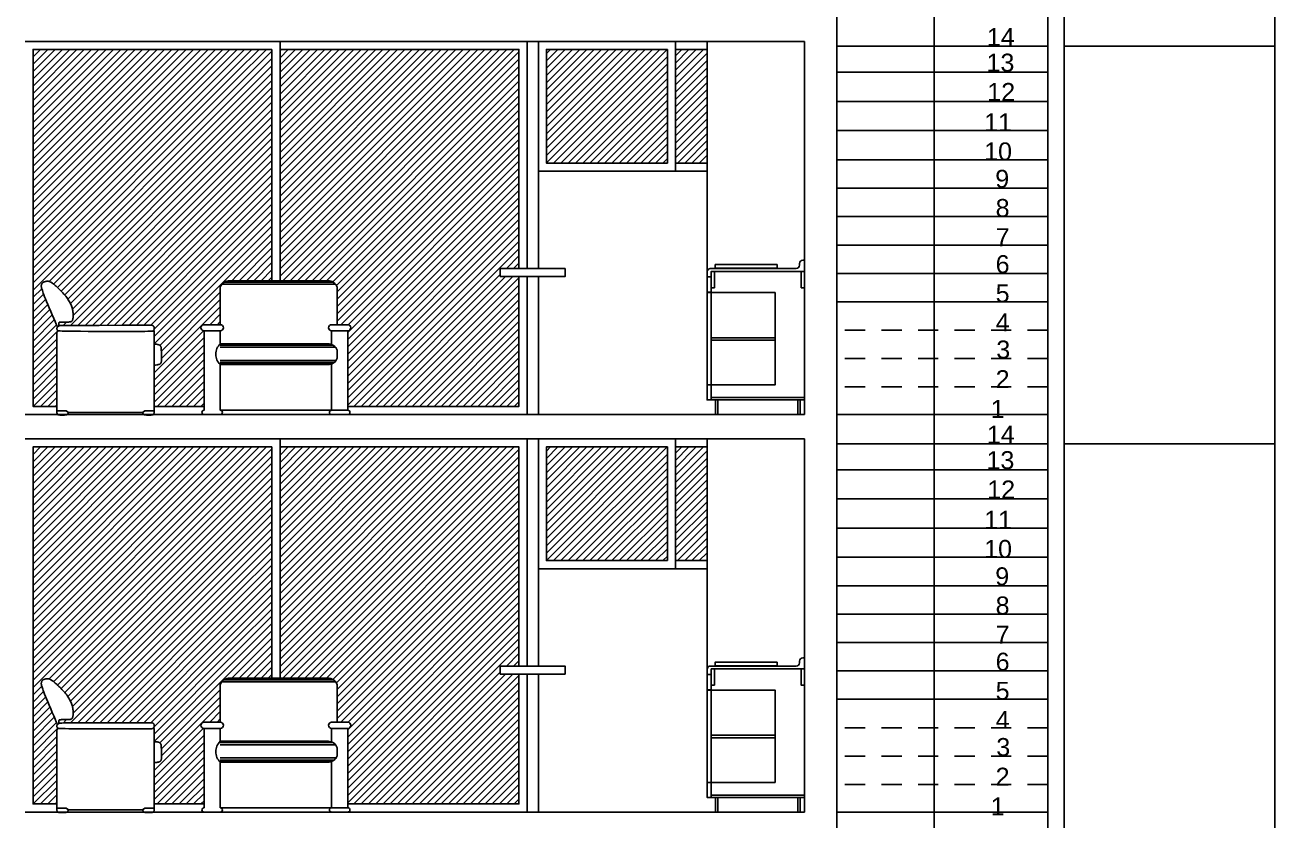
# Model space of a CAD drawing. Header units: millimetres. Extents: x 1217 to 2428, y 234 to 644.
# Drawn here: x 2238.77 to 2246.47, y 406.75 to 411.65 of the extents above; entities that cross this region are included whole.
import ezdxf

# ---------------------------------------------------------------- set-up
doc = ezdxf.new("R2010")
doc.units = ezdxf.units.MM
doc.linetypes.add('HIDDEN2', pattern=[0.1875, 0.125, -0.0625])
for name, color, linetype in [('0.1', 251, 'Continuous'), ('0.2', 2, 'Continuous'), ('0.3', 6, 'Continuous'), ('ESTRUCTURA', 3, 'Continuous'), ('MURO', 5, 'Continuous')]:
    doc.layers.add(name, color=color, linetype=linetype)
doc.styles.get("Standard").update_dxf_attribs({"font": 'arial.ttf'})
pattern_1 = [(45, (422.33998, -290.373547), (-0.0224506403, 0.0224506403), [])]
pattern_2 = [(45, (422.33998, -287.923547), (-0.0224506403, 0.0224506403), [])]

# ---------------------------------------------------------------- blocks, each defined once
blk = doc.blocks.new('sillon elv 1')
at = {"layer": '0.2'}
blk.add_line((382065.2343, 7753267.5813), (382065.6901, 7753267.5813), dxfattribs=at)
for points in [[(382065.1739, 7753268.114), (382065.1742, 7753268.1156), (382065.1744, 7753268.1172), (382065.1745, 7753268.1189), (382065.1746, 7753268.1205), (382065.1745, 7753268.1222), (382065.1745, 7753268.1238), (382065.1744, 7753268.1253), (382065.1744, 7753268.1268), (382065.1745, 7753268.1281), (382065.1745, 7753268.1294), (382065.1747, 7753268.1306), (382065.1749, 7753268.1316), (382065.1751, 7753268.1326), (382065.1753, 7753268.1335), (382065.1756, 7753268.1342), (382065.1759, 7753268.1349), (382065.1762, 7753268.1355), (382065.1765, 7753268.136), (382065.1768, 7753268.1364), (382065.1771, 7753268.1368), (382065.1775, 7753268.1371), (382065.178, 7753268.1373), (382065.1785, 7753268.1375), (382065.179, 7753268.1376), (382065.1796, 7753268.1377), (382065.1804, 7753268.1378), (382065.1814, 7753268.1379), (382065.1828, 7753268.1379), (382065.1846, 7753268.138), (382065.187, 7753268.138), (382065.19, 7753268.1381), (382065.1937, 7753268.1381), (382065.1982, 7753268.1381), (382065.2034, 7753268.1382), (382065.2089, 7753268.1383), (382065.2147, 7753268.1384), (382065.2204, 7753268.1385), (382065.2259, 7753268.1386), (382065.231, 7753268.1388), (382065.2353, 7753268.139), (382065.2389, 7753268.1392), (382065.2417, 7753268.1395), (382065.2439, 7753268.1397), (382065.2455, 7753268.14), (382065.2467, 7753268.1403), (382065.2476, 7753268.1405), (382065.2482, 7753268.1408), (382065.2488, 7753268.141), (382065.2493, 7753268.1412), (382065.2498, 7753268.1413), (382065.2504, 7753268.1415), (382065.2509, 7753268.1417), (382065.2515, 7753268.142), (382065.2522, 7753268.1423), (382065.2529, 7753268.1426), (382065.2537, 7753268.1431), (382065.2545, 7753268.1437), (382065.2554, 7753268.1444), (382065.2563, 7753268.1454), (382065.2572, 7753268.1465), (382065.2581, 7753268.148), (382065.2589, 7753268.1498), (382065.2597, 7753268.1519), (382065.2604, 7753268.1545), (382065.2611, 7753268.1574), (382065.2616, 7753268.1608), (382065.262, 7753268.1645), (382065.2624, 7753268.1685), (382065.2626, 7753268.1727), (382065.2627, 7753268.1771), (382065.2627, 7753268.1816), (382065.2627, 7753268.1863), (382065.2625, 7753268.1909), (382065.2622, 7753268.1956), (382065.2617, 7753268.2004), (382065.2611, 7753268.2053), (382065.2603, 7753268.2102), (382065.2593, 7753268.2154), (382065.258, 7753268.2207), (382065.2565, 7753268.2262), (382065.2547, 7753268.2319), (382065.2526, 7753268.2378), (382065.2501, 7753268.2439), (382065.2474, 7753268.2502), (382065.2443, 7753268.2566), (382065.2408, 7753268.2632), (382065.2369, 7753268.2699), (382065.2327, 7753268.2767), (382065.228, 7753268.2836), (382065.2229, 7753268.2906), (382065.2176, 7753268.2976), (382065.212, 7753268.3046), (382065.2061, 7753268.3115), (382065.2001, 7753268.3182), (382065.194, 7753268.3249), (382065.1878, 7753268.3313), (382065.1816, 7753268.3375), (382065.1754, 7753268.3434), (382065.1694, 7753268.349), (382065.1635, 7753268.3543), (382065.1578, 7753268.3592), (382065.1525, 7753268.3637), (382065.1475, 7753268.3679), (382065.1429, 7753268.3715), (382065.1387, 7753268.3747), (382065.135, 7753268.3775), (382065.1316, 7753268.3799), (382065.1286, 7753268.382), (382065.1259, 7753268.3837), (382065.1233, 7753268.3851), (382065.1209, 7753268.3863), (382065.1187, 7753268.3874), (382065.1165, 7753268.3882), (382065.1144, 7753268.3889), (382065.1123, 7753268.3895), (382065.1103, 7753268.3899), (382065.1083, 7753268.3902), (382065.1063, 7753268.3904), (382065.1044, 7753268.3905), (382065.1024, 7753268.3904), (382065.1005, 7753268.3903), (382065.0985, 7753268.39), (382065.0966, 7753268.3897), (382065.0947, 7753268.3894), (382065.0929, 7753268.3889), (382065.0912, 7753268.3885), (382065.0896, 7753268.388), (382065.088, 7753268.3876), (382065.0866, 7753268.3872), (382065.0853, 7753268.3867), (382065.084, 7753268.3863), (382065.0829, 7753268.3859), (382065.0818, 7753268.3854), (382065.0808, 7753268.385), (382065.0798, 7753268.3846), (382065.0789, 7753268.3841), (382065.0779, 7753268.3836), (382065.077, 7753268.3831), (382065.0761, 7753268.3825), (382065.0752, 7753268.3818), (382065.0743, 7753268.3811), (382065.0735, 7753268.3803), (382065.0726, 7753268.3794), (382065.0718, 7753268.3784), (382065.071, 7753268.3773), (382065.0702, 7753268.376), (382065.0695, 7753268.3746), (382065.0688, 7753268.3731), (382065.0682, 7753268.3715), (382065.0677, 7753268.3697), (382065.0672, 7753268.3679), (382065.0668, 7753268.3659), (382065.0666, 7753268.3638), (382065.0665, 7753268.3614), (382065.0666, 7753268.3588), (382065.0669, 7753268.3558), (382065.0675, 7753268.3524), (382065.0683, 7753268.3484), (382065.0695, 7753268.3438), (382065.0711, 7753268.3385), (382065.0731, 7753268.3324), (382065.0756, 7753268.3252), (382065.0787, 7753268.3168), (382065.0825, 7753268.3069), (382065.0871, 7753268.2952), (382065.0925, 7753268.2816), (382065.099, 7753268.2658), (382065.1066, 7753268.2475), (382065.1153, 7753268.2269), (382065.1246, 7753268.2047), (382065.1341, 7753268.1823), (382065.1433, 7753268.1607), (382065.1516, 7753268.1412), (382065.1585, 7753268.125), (382065.1635, 7753268.1132), (382065.1662, 7753268.107)], [(382065.7482, 7753268.1195), (382065.7512, 7753268.1185), (382065.7538, 7753268.1173), (382065.7559, 7753268.1159), (382065.7576, 7753268.1144), (382065.759, 7753268.1129), (382065.7601, 7753268.1112), (382065.761, 7753268.1096), (382065.7617, 7753268.1079), (382065.7622, 7753268.1063), (382065.7626, 7753268.1048), (382065.7628, 7753268.1033), (382065.7629, 7753268.1018), (382065.763, 7753268.1004), (382065.7629, 7753268.0991), (382065.7628, 7753268.0978), (382065.7626, 7753268.0966), (382065.7624, 7753268.0954), (382065.7621, 7753268.0943), (382065.7618, 7753268.0932), (382065.7614, 7753268.0922), (382065.7609, 7753268.0912), (382065.7604, 7753268.0903), (382065.7599, 7753268.0894), (382065.7593, 7753268.0885), (382065.7586, 7753268.0877), (382065.7578, 7753268.0869), (382065.757, 7753268.0861), (382065.756, 7753268.0854), (382065.7551, 7753268.0847), (382065.754, 7753268.0841), (382065.7529, 7753268.0835), (382065.7517, 7753268.083), (382065.7502, 7753268.0826), (382065.7476, 7753268.0823), (382065.7428, 7753268.082), (382065.7348, 7753268.0818), (382065.7223, 7753268.0816), (382065.7045, 7753268.0815), (382065.6801, 7753268.0814), (382065.6482, 7753268.0813), (382065.6082, 7753268.0812), (382065.5617, 7753268.0812), (382065.5109, 7753268.0812), (382065.458, 7753268.0813), (382065.4051, 7753268.0813), (382065.3544, 7753268.0815), (382065.3081, 7753268.0817), (382065.2683, 7753268.0819), (382065.2366, 7753268.0823), (382065.2126, 7753268.0827), (382065.1951, 7753268.0832), (382065.1831, 7753268.0837), (382065.1755, 7753268.0842), (382065.1711, 7753268.0848), (382065.169, 7753268.0854), (382065.168, 7753268.0859), (382065.1673, 7753268.0865), (382065.1666, 7753268.0871), (382065.166, 7753268.0877), (382065.1655, 7753268.0884), (382065.1649, 7753268.0891), (382065.1645, 7753268.0899), (382065.164, 7753268.0907), (382065.1636, 7753268.0917), (382065.1633, 7753268.0927), (382065.1629, 7753268.0939), (382065.1627, 7753268.0951), (382065.1625, 7753268.0963), (382065.1623, 7753268.0976), (382065.1623, 7753268.0988), (382065.1623, 7753268.1), (382065.1625, 7753268.1011), (382065.1628, 7753268.1021), (382065.1632, 7753268.1031), (382065.1636, 7753268.1039), (382065.1642, 7753268.1048), (382065.1648, 7753268.1056), (382065.1655, 7753268.1063), (382065.1662, 7753268.1071), (382065.1669, 7753268.1078), (382065.1676, 7753268.1086), (382065.1684, 7753268.1094), (382065.1691, 7753268.1101), (382065.1699, 7753268.1109), (382065.1707, 7753268.1116), (382065.1716, 7753268.1124), (382065.1724, 7753268.113), (382065.1733, 7753268.1137), (382065.1743, 7753268.1143), (382065.1753, 7753268.1148), (382065.1764, 7753268.1153), (382065.1774, 7753268.1157), (382065.1785, 7753268.1161), (382065.1796, 7753268.1164), (382065.1807, 7753268.1167), (382065.1818, 7753268.1169), (382065.1839, 7753268.1172), (382065.1926, 7753268.1174), (382065.2144, 7753268.1176), (382065.2558, 7753268.1178), (382065.3233, 7753268.1181), (382065.4235, 7753268.1185), (382065.563, 7753268.1189), (382065.7482, 7753268.1195)], [(382065.1727, 7753268.0846), (382065.1704, 7753268.0832), (382065.1685, 7753268.0819), (382065.1669, 7753268.0806), (382065.1657, 7753268.0794), (382065.1647, 7753268.0781), (382065.164, 7753268.0769), (382065.1634, 7753268.0758), (382065.1631, 7753268.0746), (382065.1628, 7753268.0726), (382065.1626, 7753268.0652), (382065.1625, 7753268.047), (382065.1624, 7753268.0127), (382065.1624, 7753267.9567), (382065.1624, 7753267.8738), (382065.1624, 7753267.7584), (382065.1624, 7753267.6053)], [(382065.7621, 7753268.0013), (382065.7666, 7753268.0017), (382065.7707, 7753268.0019), (382065.7743, 7753268.0019), (382065.7775, 7753268.0017), (382065.7804, 7753268.0013), (382065.783, 7753268.0009), (382065.7852, 7753268.0003), (382065.7873, 7753267.9997), (382065.7892, 7753267.9991), (382065.791, 7753267.9984), (382065.7926, 7753267.9978), (382065.7941, 7753267.9971), (382065.7954, 7753267.9963), (382065.7966, 7753267.9955), (382065.7977, 7753267.9947), (382065.7987, 7753267.9938), (382065.7996, 7753267.9929), (382065.8005, 7753267.9919), (382065.8012, 7753267.9909), (382065.8018, 7753267.9898), (382065.8024, 7753267.9888), (382065.803, 7753267.9877), (382065.8034, 7753267.9866), (382065.8039, 7753267.9855), (382065.8043, 7753267.9843), (382065.8046, 7753267.9831), (382065.8049, 7753267.9816), (382065.8052, 7753267.9797), (382065.8055, 7753267.9773), (382065.8058, 7753267.9743), (382065.806, 7753267.9705), (382065.8062, 7753267.9658), (382065.8064, 7753267.9601), (382065.8066, 7753267.9536), (382065.8068, 7753267.9466), (382065.8069, 7753267.9394), (382065.8071, 7753267.9322), (382065.8072, 7753267.9251), (382065.8072, 7753267.9186), (382065.8072, 7753267.9129), (382065.8072, 7753267.9081), (382065.8072, 7753267.9041), (382065.807, 7753267.901), (382065.8069, 7753267.8984), (382065.8067, 7753267.8964), (382065.8065, 7753267.8948), (382065.8062, 7753267.8934), (382065.8059, 7753267.8922), (382065.8056, 7753267.891), (382065.8053, 7753267.8898), (382065.8048, 7753267.8887), (382065.8044, 7753267.8876), (382065.8039, 7753267.8865), (382065.8033, 7753267.8855), (382065.8027, 7753267.8845), (382065.802, 7753267.8836), (382065.8012, 7753267.8828), (382065.8004, 7753267.882), (382065.7995, 7753267.8812), (382065.7986, 7753267.8805), (382065.7976, 7753267.8799), (382065.7966, 7753267.8793), (382065.7955, 7753267.8787), (382065.7944, 7753267.8782), (382065.7933, 7753267.8777), (382065.7918, 7753267.8772), (382065.7898, 7753267.8767), (382065.787, 7753267.8762), (382065.783, 7753267.8755), (382065.7778, 7753267.8748), (382065.7709, 7753267.874), (382065.7621, 7753267.8731)], [(382065.1619, 7753267.5923), (382065.1619, 7753267.5897), (382065.1619, 7753267.5872), (382065.162, 7753267.585), (382065.1622, 7753267.5829), (382065.1624, 7753267.581), (382065.1627, 7753267.5792), (382065.163, 7753267.5776), (382065.1633, 7753267.5762), (382065.1636, 7753267.5749), (382065.164, 7753267.5737), (382065.1644, 7753267.5727), (382065.1648, 7753267.5718), (382065.1653, 7753267.5709), (382065.1658, 7753267.5702), (382065.1665, 7753267.5695), (382065.1672, 7753267.5689), (382065.168, 7753267.5684), (382065.1689, 7753267.5679), (382065.17, 7753267.5674), (382065.1712, 7753267.5671), (382065.1727, 7753267.5667), (382065.1744, 7753267.5664), (382065.1763, 7753267.5662), (382065.1785, 7753267.566), (382065.1811, 7753267.5658), (382065.1839, 7753267.5657), (382065.1869, 7753267.5657), (382065.19, 7753267.5656), (382065.1932, 7753267.5656), (382065.1965, 7753267.5656), (382065.1997, 7753267.5657), (382065.2028, 7753267.5657), (382065.2058, 7753267.5658), (382065.2087, 7753267.5658), (382065.2114, 7753267.5659), (382065.2139, 7753267.566), (382065.2162, 7753267.5662), (382065.2184, 7753267.5664), (382065.2203, 7753267.5667), (382065.2221, 7753267.5671), (382065.2237, 7753267.5675), (382065.2251, 7753267.5682), (382065.2265, 7753267.5691), (382065.2278, 7753267.5704), (382065.2292, 7753267.5722), (382065.2307, 7753267.5745), (382065.2324, 7753267.5775), (382065.2343, 7753267.5813)], [(382065.7625, 7753267.5923), (382065.7626, 7753267.5897), (382065.7625, 7753267.5872), (382065.7624, 7753267.585), (382065.7623, 7753267.5829), (382065.762, 7753267.581), (382065.7618, 7753267.5792), (382065.7615, 7753267.5776), (382065.7612, 7753267.5762), (382065.7608, 7753267.5749), (382065.7605, 7753267.5737), (382065.7601, 7753267.5727), (382065.7597, 7753267.5718), (382065.7592, 7753267.5709), (382065.7586, 7753267.5702), (382065.758, 7753267.5695), (382065.7573, 7753267.5689), (382065.7565, 7753267.5684), (382065.7556, 7753267.5679), (382065.7545, 7753267.5674), (382065.7533, 7753267.5671), (382065.7518, 7753267.5667), (382065.7501, 7753267.5664), (382065.7482, 7753267.5662), (382065.7459, 7753267.566), (382065.7434, 7753267.5658), (382065.7406, 7753267.5657), (382065.7376, 7753267.5657), (382065.7345, 7753267.5656), (382065.7312, 7753267.5656), (382065.728, 7753267.5656), (382065.7248, 7753267.5657), (382065.7216, 7753267.5657), (382065.7186, 7753267.5658), (382065.7158, 7753267.5658), (382065.7131, 7753267.5659), (382065.7106, 7753267.566), (382065.7083, 7753267.5662), (382065.7061, 7753267.5664), (382065.7041, 7753267.5667), (382065.7024, 7753267.5671), (382065.7008, 7753267.5675), (382065.6993, 7753267.5682), (382065.698, 7753267.5691), (382065.6966, 7753267.5704), (382065.6952, 7753267.5722), (382065.6937, 7753267.5745), (382065.6921, 7753267.5775), (382065.6901, 7753267.5813)]]:
    blk.add_lwpolyline(points, dxfattribs=at)
at = {"layer": '0.2', "elevation": 0}
for points in [[(382065.7529, 7753268.0835), (382065.7621, 7753268.0835), (382065.7621, 7753267.6053)], [(382065.1624, 7753267.6053), (382065.1619, 7753267.5923)], [(382065.2343, 7753267.5813), (382065.2197, 7753267.5923), (382065.1619, 7753267.5923)], [(382065.6901, 7753267.5813), (382065.7047, 7753267.5923), (382065.7636, 7753267.5923)], [(382065.7621, 7753267.6053), (382065.7625, 7753267.5923)]]:
    blk.add_lwpolyline(points, dxfattribs=at)

msp = doc.modelspace()

# ---------------------------------------------------------------- hatches: boundary and pattern name
at = {"layer": '0.1', "ltscale": 3}
h = msp.add_hatch(dxfattribs=at)
h.set_pattern_fill('ANSI31', color=256, scale=0.01)
h.set_pattern_definition(pattern_2)
h.paths.add_polyline_path([(2240.07395, 411.50099), (2238.81771, 411.50099), (2238.81771, 409.30099), (2238.96407, 409.30099), (2238.96407, 409.44078), (2238.96405, 409.55611), (2238.96405, 409.63904), (2238.96407, 409.69499), (2238.96413, 409.72935), (2238.96425, 409.74753), (2238.9645, 409.75673), (2238.96628, 409.76062), (2238.96925, 409.76364), (2238.97388, 409.76681), (2238.97013, 409.76784), (2238.96691, 409.77069), (2238.96503, 409.77439), (2238.96389, 409.77944), (2238.9641, 409.78402), (2238.96571, 409.787), (2238.96782, 409.78941), (2238.9652, 409.79554), (2238.96016, 409.80732), (2238.95324, 409.82355), (2238.94494, 409.84304), (2238.93579, 409.8646), (2238.92628, 409.88704), (2238.91694, 409.90919), (2238.90827, 409.92986), (2238.9007, 409.94811), (2238.89422, 409.96392), (2238.88873, 409.97754), (2238.88414, 409.98919), (2238.88034, 409.99911), (2238.87725, 410.00754), (2238.87476, 410.0147), (2238.87278, 410.02084), (2238.87121, 410.02616), (2238.86944, 410.03295), (2238.86831, 410.03977), (2238.86814, 410.04492), (2238.86863, 410.0492), (2238.86976, 410.05383), (2238.87182, 410.05836), (2238.8746, 410.06228), (2238.87798, 410.06507), (2238.88191, 410.06716), (2238.88562, 410.06863), (2238.88977, 410.06998), (2238.89482, 410.07138), (2238.90037, 410.07248), (2238.90611, 410.07291), (2238.91098, 410.07247), (2238.91503, 410.07161), (2238.91927, 410.07019), (2238.92379, 410.06814), (2238.92883, 410.06527), (2238.93331, 410.06225), (2238.93666, 410.05986), (2238.94038, 410.05708), (2238.94453, 410.05386), (2238.94913, 410.05019), (2238.95415, 410.04607), (2238.95951, 410.04153), (2238.96517, 410.03661), (2238.97106, 410.03133), (2238.97711, 410.02571), (2238.98327, 410.0198), (2238.98948, 410.01362), (2238.99567, 410.0072), (2239.00179, 410.00057), (2239.0078, 409.99379), (2239.01364, 409.9869), (2239.01926, 409.97993), (2239.02462, 409.97294), (2239.02966, 409.96596), (2239.03433, 409.95904), (2239.0386, 409.95222), (2239.04246, 409.94552), (2239.04594, 409.93894), (2239.04906, 409.93251), (2239.05182, 409.92624), (2239.05425, 409.92014), (2239.05636, 409.91423), (2239.05818, 409.90852), (2239.0597, 409.90302), (2239.06097, 409.89772), (2239.06199, 409.89258), (2239.0628, 409.88759), (2239.06342, 409.88272), (2239.06387, 409.87795), (2239.06417, 409.87325), (2239.06435, 409.8686), (2239.06442, 409.86399), (2239.06439, 409.85945), (2239.06426, 409.85504), (2239.06391, 409.84866), (2239.06305, 409.84122), (2239.06181, 409.83539), (2239.05989, 409.83024), (2239.05722, 409.82678), (2239.05413, 409.82459), (2239.05014, 409.82319), (2239.04856, 409.82255), (2239.04466, 409.82191), (2239.0406, 409.82155), (2239.03702, 409.82133), (2239.03263, 409.82113), (2239.02757, 409.82097), (2239.02208, 409.82083), (2239.01635, 409.82071), (2239.0106, 409.82062), (2239.00505, 409.82054), (2238.99991, 409.82048), (2238.99539, 409.82043), (2238.99164, 409.82039), (2238.98864, 409.82036), (2238.98627, 409.82032), (2238.98445, 409.82028), (2238.98308, 409.82023), (2238.98205, 409.82016), (2238.98128, 409.82007), (2238.98067, 409.81996), (2238.98013, 409.81981), (2238.97965, 409.81963), (2238.97921, 409.8194), (2238.97882, 409.81911), (2238.97846, 409.81876), (2238.97813, 409.81834), (2238.97783, 409.81784), (2238.97753, 409.81726), (2238.97726, 409.81658), (2238.97699, 409.8158), (2238.97675, 409.81493), (2238.97654, 409.81396), (2238.97636, 409.8129), (2238.97622, 409.81173), (2238.97613, 409.81047), (2238.97609, 409.8091), (2238.9761, 409.80764), (2238.97615, 409.80609), (2238.97631, 409.80113), (2238.97574, 409.79655), (2238.97947, 409.79826), (2238.98397, 409.79947), (2238.99429, 409.79971), (2239.01605, 409.79992), (2239.05743, 409.80016), (2239.12496, 409.80045), (2239.22518, 409.80081), (2239.36464, 409.80126), (2239.54989, 409.80182), (2239.55429, 409.80034), (2239.55852, 409.79763), (2239.56133, 409.7945), (2239.56346, 409.79049), (2239.56459, 409.78571), (2239.56466, 409.78155), (2239.56397, 409.77704), (2239.56248, 409.77303), (2239.55994, 409.7695), (2239.55539, 409.76585), (2239.56375, 409.76585), (2239.56375, 409.68366), (2239.56831, 409.68408), (2239.57425, 409.68435), (2239.58064, 409.68393), (2239.58568, 409.68299), (2239.59104, 409.68144), (2239.59589, 409.67942), (2239.5995, 409.67711), (2239.60215, 409.67437), (2239.60411, 409.67124), (2239.60597, 409.66691), (2239.60679, 409.66311), (2239.60733, 409.6584), (2239.60768, 409.6528), (2239.6079, 409.64809), (2239.6081, 409.64241), (2239.6083, 409.63596), (2239.60847, 409.62899), (2239.60862, 409.62175), (2239.60875, 409.61449), (2239.60884, 409.60749), (2239.6089, 409.60098), (2239.60892, 409.59522), (2239.60888, 409.5881), (2239.60863, 409.5805), (2239.60801, 409.57596), (2239.60676, 409.57138), (2239.60475, 409.56715), (2239.60186, 409.5639), (2239.59838, 409.56163), (2239.59467, 409.55985), (2239.59037, 409.55876), (2239.5847, 409.55788), (2239.57943, 409.55719), (2239.57253, 409.55638), (2239.56375, 409.55543), (2239.56375, 409.30099), (2239.87123, 409.30099), (2239.87123, 409.76691, -1), (2239.87123, 409.80486), (2239.97123, 409.80486), (2239.97123, 410.03579, -0.3308101), (2240.02982, 410.07581), (2240.07395, 410.07581)])
h = msp.add_hatch(dxfattribs=at)
h.set_pattern_fill('ANSI31', color=256, scale=0.01)
h.set_pattern_definition(pattern_2)
h.paths.add_polyline_path([(2240.28961, 411.50099), (2240.07395, 411.50099), (2240.07395, 410.07581), (2240.28961, 410.07581)])
h.paths.add_polyline_path([(2241.67351, 411.50099), (2240.33961, 411.50099), (2240.33961, 410.07581), (2240.6335, 410.07581, -0.3308107), (2240.69209, 410.03579), (2240.69209, 409.80486), (2240.75706, 409.80486, -1), (2240.75706, 409.76691), (2240.75706, 409.30099), (2241.67351, 409.30099)])
h.paths.add_polyline_path([(2241.81152, 411.50099), (2241.67351, 411.50099), (2241.67351, 409.30099), (2241.81152, 409.30099), (2241.81152, 410.10099), (2241.69651, 410.10099), (2241.69651, 410.15099), (2241.81152, 410.15099)])
h.paths.add_polyline_path([(2242.7263, 411.50099), (2241.98152, 411.50099), (2241.98152, 410.80099), (2242.7263, 410.80099)])
h.paths.add_polyline_path([(2242.97135, 411.50099), (2242.7763, 411.50099), (2242.7763, 410.80099), (2242.97135, 410.80099)])
h = msp.add_hatch(dxfattribs=at)
h.set_pattern_fill('ANSI31', color=256, scale=0.01)
h.set_pattern_definition(pattern_1)
h.paths.add_polyline_path([(2240.07395, 409.05099), (2238.81771, 409.05099), (2238.81771, 406.85099), (2238.96407, 406.85099), (2238.96407, 406.99078), (2238.96405, 407.10611), (2238.96405, 407.18904), (2238.96407, 407.24499), (2238.96413, 407.27935), (2238.96425, 407.29753), (2238.9645, 407.30673), (2238.96628, 407.31061), (2238.96925, 407.31364), (2238.97388, 407.31681), (2238.97013, 407.31784), (2238.96691, 407.32069), (2238.96503, 407.32439), (2238.96389, 407.32944), (2238.9641, 407.33402), (2238.96571, 407.337), (2238.96782, 407.33941), (2238.9652, 407.34554), (2238.96016, 407.35732), (2238.95324, 407.37355), (2238.94494, 407.39304), (2238.93579, 407.4146), (2238.92628, 407.43704), (2238.91694, 407.45919), (2238.90827, 407.47986), (2238.9007, 407.49811), (2238.89422, 407.51392), (2238.88873, 407.52754), (2238.88414, 407.53919), (2238.88034, 407.54911), (2238.87725, 407.55754), (2238.87476, 407.5647), (2238.87278, 407.57084), (2238.87121, 407.57616), (2238.86944, 407.58294), (2238.86831, 407.58977), (2238.86814, 407.59492), (2238.86863, 407.5992), (2238.86976, 407.60382), (2238.87182, 407.60836), (2238.8746, 407.61228), (2238.87798, 407.61507), (2238.88191, 407.61716), (2238.88562, 407.61863), (2238.88977, 407.61998), (2238.89482, 407.62138), (2238.90037, 407.62248), (2238.90611, 407.62291), (2238.91098, 407.62247), (2238.91503, 407.62161), (2238.91927, 407.62019), (2238.92379, 407.61814), (2238.92883, 407.61527), (2238.93331, 407.61225), (2238.93666, 407.60986), (2238.94038, 407.60708), (2238.94453, 407.60386), (2238.94913, 407.60019), (2238.95415, 407.59607), (2238.95951, 407.59153), (2238.96517, 407.58661), (2238.97106, 407.58132), (2238.97711, 407.57571), (2238.98327, 407.5698), (2238.98948, 407.56362), (2238.99567, 407.5572), (2239.00179, 407.55057), (2239.0078, 407.54379), (2239.01364, 407.5369), (2239.01926, 407.52993), (2239.02462, 407.52294), (2239.02966, 407.51596), (2239.03433, 407.50904), (2239.0386, 407.50222), (2239.04246, 407.49552), (2239.04594, 407.48894), (2239.04906, 407.48251), (2239.05182, 407.47624), (2239.05425, 407.47014), (2239.05636, 407.46423), (2239.05818, 407.45852), (2239.0597, 407.45302), (2239.06097, 407.44772), (2239.06199, 407.44258), (2239.0628, 407.43759), (2239.06342, 407.43272), (2239.06387, 407.42795), (2239.06417, 407.42325), (2239.06435, 407.4186), (2239.06442, 407.41399), (2239.06439, 407.40945), (2239.06426, 407.40504), (2239.06391, 407.39866), (2239.06305, 407.39122), (2239.06181, 407.38539), (2239.05989, 407.38024), (2239.05722, 407.37678), (2239.05413, 407.37459), (2239.05014, 407.37319), (2239.04856, 407.37255), (2239.04466, 407.3719), (2239.0406, 407.37155), (2239.03702, 407.37133), (2239.03263, 407.37113), (2239.02757, 407.37097), (2239.02208, 407.37083), (2239.01635, 407.37071), (2239.0106, 407.37062), (2239.00505, 407.37054), (2238.99991, 407.37048), (2238.99539, 407.37043), (2238.99164, 407.37039), (2238.98864, 407.37036), (2238.98627, 407.37032), (2238.98445, 407.37028), (2238.98308, 407.37023), (2238.98205, 407.37016), (2238.98128, 407.37007), (2238.98067, 407.36996), (2238.98013, 407.36981), (2238.97965, 407.36963), (2238.97921, 407.3694), (2238.97882, 407.36911), (2238.97846, 407.36876), (2238.97813, 407.36834), (2238.97783, 407.36784), (2238.97753, 407.36725), (2238.97726, 407.36658), (2238.97699, 407.3658), (2238.97675, 407.36493), (2238.97654, 407.36396), (2238.97636, 407.3629), (2238.97622, 407.36173), (2238.97613, 407.36047), (2238.97609, 407.3591), (2238.9761, 407.35764), (2238.97615, 407.35609), (2238.97631, 407.35113), (2238.97574, 407.34655), (2238.97947, 407.34826), (2238.98397, 407.34947), (2238.99429, 407.34971), (2239.01605, 407.34992), (2239.05743, 407.35016), (2239.12496, 407.35045), (2239.22518, 407.3508), (2239.36464, 407.35126), (2239.54989, 407.35182), (2239.55429, 407.35034), (2239.55852, 407.34763), (2239.56133, 407.3445), (2239.56346, 407.34049), (2239.56459, 407.33571), (2239.56466, 407.33155), (2239.56397, 407.32704), (2239.56248, 407.32303), (2239.55994, 407.3195), (2239.55539, 407.31585), (2239.56375, 407.31585), (2239.56375, 407.23366), (2239.56831, 407.23408), (2239.57425, 407.23435), (2239.58064, 407.23393), (2239.58568, 407.23299), (2239.59104, 407.23144), (2239.59589, 407.22942), (2239.5995, 407.22711), (2239.60215, 407.22437), (2239.60411, 407.22124), (2239.60597, 407.21691), (2239.60679, 407.21311), (2239.60733, 407.2084), (2239.60768, 407.2028), (2239.6079, 407.19809), (2239.6081, 407.19241), (2239.6083, 407.18596), (2239.60847, 407.17898), (2239.60862, 407.17174), (2239.60875, 407.16449), (2239.60884, 407.15749), (2239.6089, 407.15098), (2239.60892, 407.14522), (2239.60888, 407.1381), (2239.60863, 407.1305), (2239.60801, 407.12596), (2239.60676, 407.12138), (2239.60475, 407.11715), (2239.60186, 407.1139), (2239.59838, 407.11163), (2239.59467, 407.10985), (2239.59037, 407.10876), (2239.5847, 407.10788), (2239.57943, 407.10719), (2239.57253, 407.10638), (2239.56375, 407.10543), (2239.56375, 406.85099), (2239.87123, 406.85099), (2239.87123, 407.31691, -1), (2239.87123, 407.35486), (2239.97123, 407.35486), (2239.97123, 407.58579, -0.3308101), (2240.02982, 407.62581), (2240.07395, 407.62581)])
h = msp.add_hatch(dxfattribs=at)
h.set_pattern_fill('ANSI31', color=256, scale=0.01)
h.set_pattern_definition(pattern_1)
h.paths.add_polyline_path([(2240.28961, 409.05099), (2240.07395, 409.05099), (2240.07395, 407.62581), (2240.28961, 407.62581)])
h.paths.add_polyline_path([(2241.67351, 409.05099), (2240.33961, 409.05099), (2240.33961, 407.62581), (2240.6335, 407.62581, -0.3308107), (2240.69209, 407.58579), (2240.69209, 407.35486), (2240.75706, 407.35486, -1), (2240.75706, 407.31691), (2240.75706, 406.85099), (2241.67351, 406.85099)])
h.paths.add_polyline_path([(2241.81152, 409.05099), (2241.67351, 409.05099), (2241.67351, 406.85099), (2241.81152, 406.85099), (2241.81152, 407.65099), (2241.69651, 407.65099), (2241.69651, 407.70099), (2241.81152, 407.70099)])
h.paths.add_polyline_path([(2242.7263, 409.05099), (2241.98152, 409.05099), (2241.98152, 408.35099), (2242.7263, 408.35099)])
h.paths.add_polyline_path([(2242.97135, 409.05099), (2242.7763, 409.05099), (2242.7763, 408.35099), (2242.97135, 408.35099)])

# ---------------------------------------------------------------- linework, layer by layer
at = {"layer": '0.1', "ltscale": 3, "elevation": 0}
for points in [[(2244.37108, 409.22099), (2244.37108, 411.70099)], [(2240.33961, 411.55099), (2240.33961, 410.07581)], [(2242.97135, 410.75099), (2241.93152, 410.75099), (2241.93152, 411.55099), (2243.57108, 411.55099)], [(2242.7763, 411.55099), (2242.7763, 410.75099)], [(2244.37108, 409.24099), (2244.3714, 411.58617)], [(2245.17108, 411.52099), (2246.47108, 411.52099)], [(2245.17108, 411.52099), (2246.47108, 411.52099)], [(2240.28961, 411.50099), (2238.81771, 411.50099), (2238.81771, 409.30099), (2238.96407, 409.30099)], [(2240.28961, 411.50099), (2240.28961, 410.07581)], [(2241.81152, 410.15099), (2241.81152, 411.50099), (2240.33961, 411.50099)], [(2242.7263, 410.80099), (2241.98152, 410.80099), (2241.98152, 411.50099), (2242.7263, 411.50099)], [(2242.7263, 411.50099), (2242.7263, 410.80099)], [(2242.7763, 411.50099), (2242.97135, 411.50099)], [(2242.97135, 410.80099), (2242.7763, 410.80099)], [(2240.75706, 409.30099), (2241.81152, 409.30099), (2241.81152, 410.10099)], [(2239.56375, 409.30099), (2239.87123, 409.30099)], [(2244.37108, 406.77099), (2244.37108, 409.25099)], [(2244.37108, 406.79099), (2244.3714, 409.13617)], [(2240.28961, 409.05099), (2238.81771, 409.05099), (2238.81771, 406.85099), (2238.96407, 406.85099)], [(2240.28961, 409.05099), (2240.28961, 407.62581)], [(2240.33961, 409.10099), (2240.33961, 407.62581)], [(2241.81152, 407.70099), (2241.81152, 409.05099), (2240.33961, 409.05099)], [(2242.97135, 408.30099), (2241.93152, 408.30099), (2241.93152, 409.10099), (2243.57108, 409.10099)], [(2242.7263, 408.35099), (2241.98152, 408.35099), (2241.98152, 409.05099), (2242.7263, 409.05099)], [(2242.7263, 409.05099), (2242.7263, 408.35099)], [(2242.7763, 409.10099), (2242.7763, 408.30099)], [(2242.7763, 409.05099), (2242.97135, 409.05099)], [(2245.17108, 409.07099), (2246.47108, 409.07099)], [(2245.17108, 409.07099), (2246.47108, 409.07099)], [(2242.97135, 408.35099), (2242.7763, 408.35099)], [(2240.75706, 406.85099), (2241.81152, 406.85099), (2241.81152, 407.65099)], [(2239.56375, 406.85099), (2239.87123, 406.85099)], [(2244.37108, 404.32099), (2244.37108, 406.80099)]]:
    msp.add_lwpolyline(points, dxfattribs=at)
at = {"layer": '0.1', "linetype": 'ByBlock', "elevation": 0}
for points in [[(2240.68179, 410.05417), (2239.98152, 410.05417)], [(2240.66791, 410.06648), (2239.99541, 410.06648)], [(2240.63821, 410.07581), (2240.02982, 410.07581)], [(2240.63821, 410.07581), (2240.02982, 410.07581)], [(2239.97123, 410.03579), (2239.97123, 409.80486)], [(2239.97123, 410.03579), (2239.97123, 409.80486)], [(2240.69209, 410.03579), (2240.69209, 409.80486)], [(2240.69209, 410.03579), (2240.69209, 409.80486)], [(2240.69209, 410.03579), (2240.69209, 409.80486)], [(2239.87123, 409.80486), (2239.97123, 409.80486)], [(2239.87123, 409.80486), (2239.97123, 409.80486)], [(2239.87123, 409.76691), (2239.87123, 409.2777)], [(2239.87123, 409.76691), (2239.97123, 409.76691)], [(2239.87123, 409.76691), (2239.87123, 409.2777)], [(2239.87123, 409.76691), (2239.97123, 409.76691)], [(2239.97123, 409.76691), (2239.97123, 409.68705)], [(2239.97123, 409.76691), (2239.97123, 409.68705)], [(2240.75706, 409.80486), (2240.65706, 409.80486)], [(2240.75706, 409.80486), (2240.65706, 409.80486)], [(2240.65706, 409.76691), (2240.65706, 409.68705)], [(2240.75706, 409.76691), (2240.65706, 409.76691)], [(2240.65706, 409.76691), (2240.65706, 409.68705)], [(2240.75706, 409.76691), (2240.65706, 409.76691)], [(2240.75706, 409.76691), (2240.75706, 409.2777)], [(2240.75706, 409.76691), (2240.75706, 409.2777)], [(2240.63821, 409.68705), (2239.97123, 409.68705)], [(2240.63821, 409.68705), (2239.97123, 409.68705)], [(2240.66627, 409.67874), (2239.97123, 409.67874)], [(2240.68129, 409.66601), (2239.97123, 409.66601)], [(2240.68129, 409.66601), (2239.97123, 409.66601)], [(2240.69209, 409.59849), (2240.69209, 409.64703)], [(2240.68547, 409.58508), (2239.97123, 409.58508)], [(2240.67293, 409.57138), (2239.97123, 409.57138)], [(2240.65706, 409.56233), (2239.97123, 409.56233)], [(2240.65706, 409.56233), (2239.97123, 409.56233)], [(2239.97123, 409.55846), (2239.97123, 409.2777)], [(2240.6335, 409.55846), (2239.97123, 409.55846)], [(2239.97123, 409.55846), (2239.97123, 409.2777)], [(2240.6335, 409.55846), (2239.97123, 409.55846)], [(2240.65706, 409.56233), (2240.65706, 409.28156)], [(2240.65706, 409.55846), (2240.65706, 409.2777)], [(2240.75706, 409.2777), (2239.97123, 409.2777)], [(2240.75706, 409.2777), (2239.97123, 409.2777)], [(2239.97123, 407.58579), (2239.97123, 407.35486)], [(2239.97123, 407.58579), (2239.97123, 407.35486)], [(2240.68179, 407.60417), (2239.98152, 407.60417)], [(2240.66791, 407.61648), (2239.99541, 407.61648)], [(2240.63821, 407.62581), (2240.02982, 407.62581)], [(2240.63821, 407.62581), (2240.02982, 407.62581)], [(2240.69209, 407.58579), (2240.69209, 407.35486)], [(2240.69209, 407.58579), (2240.69209, 407.35486)], [(2240.69209, 407.58579), (2240.69209, 407.35486)], [(2239.87123, 407.35486), (2239.97123, 407.35486)], [(2239.87123, 407.35486), (2239.97123, 407.35486)], [(2240.75706, 407.35486), (2240.65706, 407.35486)], [(2240.75706, 407.35486), (2240.65706, 407.35486)], [(2239.87123, 407.31691), (2239.87123, 406.8277)], [(2239.87123, 407.31691), (2239.97123, 407.31691)], [(2239.87123, 407.31691), (2239.87123, 406.8277)], [(2239.87123, 407.31691), (2239.97123, 407.31691)], [(2239.97123, 407.31691), (2239.97123, 407.23705)], [(2239.97123, 407.31691), (2239.97123, 407.23705)], [(2240.65706, 407.31691), (2240.65706, 407.23705)], [(2240.75706, 407.31691), (2240.65706, 407.31691)], [(2240.65706, 407.31691), (2240.65706, 407.23705)], [(2240.75706, 407.31691), (2240.65706, 407.31691)], [(2240.75706, 407.31691), (2240.75706, 406.8277)], [(2240.75706, 407.31691), (2240.75706, 406.8277)], [(2240.63821, 407.23705), (2239.97123, 407.23705)], [(2240.63821, 407.23705), (2239.97123, 407.23705)], [(2240.66627, 407.22873), (2239.97123, 407.22873)], [(2240.68129, 407.21601), (2239.97123, 407.21601)], [(2240.68129, 407.21601), (2239.97123, 407.21601)], [(2240.68547, 407.13508), (2239.97123, 407.13508)], [(2240.69209, 407.14849), (2240.69209, 407.19703)], [(2240.67293, 407.12138), (2239.97123, 407.12138)], [(2240.65706, 407.11233), (2239.97123, 407.11233)], [(2240.65706, 407.11233), (2239.97123, 407.11233)], [(2239.97123, 407.10846), (2239.97123, 406.8277)], [(2240.6335, 407.10846), (2239.97123, 407.10846)], [(2239.97123, 407.10846), (2239.97123, 406.8277)], [(2240.6335, 407.10846), (2239.97123, 407.10846)], [(2240.65706, 407.11233), (2240.65706, 406.83156)], [(2240.65706, 407.10846), (2240.65706, 406.8277)], [(2240.75706, 406.8277), (2239.97123, 406.8277)], [(2240.75706, 406.8277), (2239.97123, 406.8277)]]:
    msp.add_lwpolyline(points, dxfattribs=at)
at = {"layer": '0.1', "linetype": 'HIDDEN2', "elevation": 0}
for points in [[(2245.07108, 409.77099), (2243.77108, 409.77099)], [(2245.07108, 409.59599), (2243.77108, 409.59599)], [(2245.07108, 409.42099), (2243.77108, 409.42099)], [(2245.07108, 407.32099), (2243.77108, 407.32099)], [(2245.07108, 407.14599), (2243.77108, 407.14599)], [(2245.07108, 406.97099), (2243.77108, 406.97099)]]:
    msp.add_lwpolyline(points, dxfattribs=at)
at = {"layer": '0.1', "linetype": 'ByBlock'}
for centre, radius, start, end in [((2240.02746, 410.01637, 0), 0.05949, 87.731971, 160.95095), ((2240.02746, 410.01637, 0), 0.05949, 87.731971, 160.95095), ((2240.63585, 410.01637, 0), 0.05949, 19.04905, 92.268029), ((2240.63585, 410.01637, 0), 0.05949, 19.04905, 92.268029), ((2239.87123, 409.78589, 0), 0.01897, 90, 270), ((2239.87123, 409.78589, 0), 0.01897, 90, 270), ((2239.97123, 409.78589, 0), 0.01897, 270, 90), ((2239.97123, 409.78589, 0), 0.01897, 270, 90), ((2240.65706, 409.78589, 0), 0.01897, 90, 270), ((2240.65706, 409.78589, 0), 0.01897, 90, 270), ((2240.75706, 409.78589, 0), 0.01897, 270, 90), ((2240.75706, 409.78589, 0), 0.01897, 270, 90), ((2240.03266, 409.62276, 0), 0.08893, 133.695506, 226.304494), ((2240.03266, 409.62276, 0), 0.08893, 133.695506, 226.304494), ((2240.63585, 409.62761, 0), 0.05949, 19.04905, 92.268029), ((2240.63585, 409.62761, 0), 0.05949, 19.04905, 92.268029), ((2240.63585, 409.61791, 0), 0.05949, 267.731971, 340.95095), ((2240.63585, 409.61791, 0), 0.05949, 267.731971, 340.95095), ((2239.87123, 409.26435, 0), 0.01335, 90, 270), ((2239.87123, 409.26435, 0), 0.01335, 90, 270), ((2239.97123, 409.26435, 0), 0.01335, 270, 90), ((2239.97123, 409.26435, 0), 0.01335, 270, 90), ((2240.65706, 409.26435, 0), 0.01335, 90, 270), ((2240.65706, 409.26435, 0), 0.01335, 90, 270), ((2240.75706, 409.26435, 0), 0.01335, 270, 90), ((2240.75706, 409.26435, 0), 0.01335, 270, 90), ((2240.02746, 407.56637, 0), 0.05949, 87.731971, 160.95095), ((2240.02746, 407.56637, 0), 0.05949, 87.731971, 160.95095), ((2240.63585, 407.56637, 0), 0.05949, 19.04905, 92.268029), ((2240.63585, 407.56637, 0), 0.05949, 19.04905, 92.268029), ((2239.87123, 407.33589, 0), 0.01897, 90, 270), ((2239.87123, 407.33589, 0), 0.01897, 90, 270), ((2239.97123, 407.33589, 0), 0.01897, 270, 90), ((2239.97123, 407.33589, 0), 0.01897, 270, 90), ((2240.65706, 407.33589, 0), 0.01897, 90, 270), ((2240.65706, 407.33589, 0), 0.01897, 90, 270), ((2240.75706, 407.33589, 0), 0.01897, 270, 90), ((2240.75706, 407.33589, 0), 0.01897, 270, 90), ((2240.03266, 407.17276, 0), 0.08893, 133.695506, 226.304494), ((2240.03266, 407.17276, 0), 0.08893, 133.695506, 226.304494), ((2240.63585, 407.17761, 0), 0.05949, 19.04905, 92.268029), ((2240.63585, 407.17761, 0), 0.05949, 19.04905, 92.268029), ((2240.63585, 407.16791, 0), 0.05949, 267.731971, 340.95095), ((2240.63585, 407.16791, 0), 0.05949, 267.731971, 340.95095), ((2239.87123, 406.81435, 0), 0.01335, 90, 270), ((2239.87123, 406.81435, 0), 0.01335, 90, 270), ((2239.97123, 406.81435, 0), 0.01335, 270, 90), ((2239.97123, 406.81435, 0), 0.01335, 270, 90), ((2240.65706, 406.81435, 0), 0.01335, 90, 270), ((2240.65706, 406.81435, 0), 0.01335, 90, 270), ((2240.75706, 406.81435, 0), 0.01335, 270, 90), ((2240.75706, 406.81435, 0), 0.01335, 270, 90)]:
    msp.add_arc(centre, radius, start, end, dxfattribs=at)
at = {"layer": '0.2', "ltscale": 3, "elevation": 0}
for points in [[(2241.86152, 411.55099), (2241.86152, 410.15099)], [(2241.93152, 411.55099), (2241.93152, 410.15099)], [(2242.97135, 410.13074), (2242.97135, 411.55099)], [(2245.07108, 411.52099), (2243.77108, 411.52099)], [(2245.07108, 411.36099), (2243.77108, 411.36099)], [(2245.07108, 411.18099), (2243.77108, 411.18099)], [(2245.07108, 411.00099), (2243.77108, 411.00099)], [(2241.86152, 410.10099), (2241.86152, 409.25099)], [(2241.93152, 410.10099), (2241.93152, 409.25099)], [(2245.07108, 409.25099), (2243.77108, 409.25099)], [(2241.86152, 409.10099), (2241.86152, 407.70099)], [(2241.93152, 409.10099), (2241.93152, 407.70099)], [(2242.97135, 407.68074), (2242.97135, 409.10099)], [(2245.07108, 409.07099), (2243.77108, 409.07099)], [(2245.07108, 408.91099), (2243.77108, 408.91099)], [(2245.07108, 408.73099), (2243.77108, 408.73099)], [(2245.07108, 408.55099), (2243.77108, 408.55099)], [(2241.86152, 407.65099), (2241.86152, 406.80099)], [(2241.93152, 407.65099), (2241.93152, 406.80099)], [(2245.07108, 406.80099), (2243.77108, 406.80099)]]:
    msp.add_lwpolyline(points, dxfattribs=at)
at = {"layer": '0.2', "elevation": 0}
for points in [[(2243.40279, 410.17485), (2243.02177, 410.17485), (2243.02177, 410.1525), (2243.40279, 410.1525)], [(2242.97135, 409.43413), (2242.99667, 409.43413), (2242.99667, 410.00263), (2242.97135, 410.00263)], [(2242.97151, 410.00263), (2243.39013, 410.00263), (2243.39013, 409.43413), (2242.97151, 409.43413)], [(2243.40279, 407.72485), (2243.02177, 407.72485), (2243.02177, 407.7025), (2243.40279, 407.7025)], [(2242.97135, 406.98413), (2242.99667, 406.98413), (2242.99667, 407.55263), (2242.97135, 407.55263)], [(2242.97151, 407.55263), (2243.39013, 407.55263), (2243.39013, 406.98413), (2242.97151, 406.98413)]]:
    msp.add_lwpolyline(points, close=True, dxfattribs=at)
for points in [[(2243.39013, 409.70918), (2242.99667, 409.70918), (2242.99667, 409.72418), (2243.39013, 409.72418), (2243.39013, 409.70918)], [(2243.39013, 407.25918), (2242.99667, 407.25918), (2242.99667, 407.27418), (2243.39013, 407.27418), (2243.39013, 407.25918)]]:
    msp.add_lwpolyline(points, dxfattribs=at)
at = {"layer": '0.3'}
for p, q in [((2243.52072, 410.15099, 0), (2242.98908, 410.15099, 0)), ((2243.54098, 410.18137, 0), (2243.54098, 410.17125, 0)), ((2243.57135, 410.20163, 0), (2243.56123, 410.20163, 0)), ((2243.57135, 407.75163, 0), (2243.56123, 407.75163, 0)), ((2243.52072, 407.70099, 0), (2242.98908, 407.70099, 0)), ((2243.54098, 407.73137, 0), (2243.54098, 407.72125, 0))]:
    msp.add_line(p, q, dxfattribs=at)
at = {"layer": '0.3', "ltscale": 3, "elevation": 0}
for points in [[(2245.07108, 410.82099), (2243.77108, 410.82099)], [(2245.07108, 410.64599), (2243.77108, 410.64599)], [(2245.07108, 410.47099), (2243.77108, 410.47099)], [(2245.07108, 410.29599), (2243.77108, 410.29599)], [(2245.07108, 408.37099), (2243.77108, 408.37099)], [(2245.07108, 408.19599), (2243.77108, 408.19599)], [(2245.07108, 408.02099), (2243.77108, 408.02099)], [(2245.07108, 407.84599), (2243.77108, 407.84599)]]:
    msp.add_lwpolyline(points, dxfattribs=at)
at = {"layer": '0.3', "elevation": 0}
for points in [[(2241.69651, 410.10099), (2242.09651, 410.10099), (2242.09651, 410.15099), (2241.69651, 410.15099)], [(2243.01692, 410.03201), (2242.99667, 410.03201), (2242.99667, 410.13327), (2243.01692, 410.13327)], [(2243.57135, 410.03201), (2243.5511, 410.03201), (2243.5511, 410.13327), (2243.57135, 410.13327)], [(2242.99667, 410.09939), (2242.97135, 410.09939), (2242.97135, 410.00438), (2242.99667, 410.00438)], [(2242.99667, 409.43413), (2242.97135, 409.43413), (2242.97135, 409.34087), (2242.99667, 409.34087)], [(2241.69651, 407.65099), (2242.09651, 407.65099), (2242.09651, 407.70099), (2241.69651, 407.70099)], [(2243.01692, 407.58201), (2242.99667, 407.58201), (2242.99667, 407.68327), (2243.01692, 407.68327)], [(2243.57135, 407.58201), (2243.5511, 407.58201), (2243.5511, 407.68327), (2243.57135, 407.68327)], [(2242.99667, 407.64939), (2242.97135, 407.64939), (2242.97135, 407.55438), (2242.99667, 407.55438)], [(2242.99667, 406.98413), (2242.97135, 406.98413), (2242.97135, 406.89087), (2242.99667, 406.89087)]]:
    msp.add_lwpolyline(points, close=True, dxfattribs=at)
for points in [[(2242.99667, 410.15099), (2242.99161, 410.15099, 0.4142136), (2242.97135, 410.13074), (2242.97135, 410.09939)], [(2242.99667, 407.70099), (2242.99161, 407.70099, 0.4142136), (2242.97135, 407.68074), (2242.97135, 407.64939)]]:
    msp.add_lwpolyline(points, format="xyb", dxfattribs=at)
for points in [[(2242.97135, 410.09939), (2242.99667, 410.09939), (2242.99667, 410.13327)], [(2243.57135, 410.20163), (2243.57135, 410.13327), (2242.99667, 410.13327)], [(2243.57135, 409.34087), (2242.99667, 409.34087), (2242.99667, 409.35587), (2243.57135, 409.35587), (2243.57135, 409.34087)], [(2243.03768, 409.34087), (2243.02249, 409.34087), (2243.02249, 409.25099), (2243.03768, 409.25099), (2243.03768, 409.34087)], [(2243.53034, 409.34087), (2243.54553, 409.34087), (2243.54553, 409.25099), (2243.53034, 409.25099), (2243.53034, 409.34087)], [(2243.57135, 407.75163), (2243.57135, 407.68327), (2242.99667, 407.68327)], [(2242.97135, 407.64939), (2242.99667, 407.64939), (2242.99667, 407.68327)], [(2243.57135, 406.89087), (2242.99667, 406.89087), (2242.99667, 406.90587), (2243.57135, 406.90587), (2243.57135, 406.89087)], [(2243.03768, 406.89087), (2243.02249, 406.89087), (2243.02249, 406.80099), (2243.03768, 406.80099), (2243.03768, 406.89087)], [(2243.53034, 406.89087), (2243.54553, 406.89087), (2243.54553, 406.80099), (2243.53034, 406.80099), (2243.53034, 406.89087)]]:
    msp.add_lwpolyline(points, dxfattribs=at)
at = {"layer": '0.3'}
for centre, start, end in [((2243.52072, 410.17125, 0), 270, 0), ((2243.56123, 410.18137, 0), 90, 180), ((2243.56123, 407.73137, 0), 90, 180), ((2243.52072, 407.72125, 0), 270, 0)]:
    msp.add_arc(centre, 0.02025, start, end, dxfattribs=at)
at = {"layer": 'MURO', "ltscale": 3, "elevation": 0}
for points in [[(2246.47108, 436.20099), (2246.47108, 374.87099)], [(2243.77108, 436.05099), (2243.77108, 378.27099)], [(2245.17108, 413.97099), (2245.17108, 411.49099)], [(2245.07108, 412.39599), (2245.07108, 411.49099)], [(2245.07108, 411.70099), (2245.07108, 410.12099)], [(2245.17108, 411.70099), (2245.17108, 409.25099)], [(2243.57108, 411.55099), (2238.76771, 411.55099)], [(2243.57108, 411.55099), (2243.57108, 409.25099)], [(2245.07108, 411.52099), (2245.07108, 410.12099)], [(2245.17108, 411.52099), (2245.17108, 409.04099)], [(2245.07108, 410.12099), (2243.77108, 410.12099)], [(2245.07108, 410.12099), (2245.07108, 409.25099)], [(2245.07108, 409.94599), (2243.77108, 409.94599)], [(2245.07108, 409.94599), (2245.07108, 409.04099)], [(2243.57108, 409.25099), (2238.76771, 409.25099)], [(2245.07108, 409.25099), (2245.07108, 407.67099)], [(2245.17108, 409.25099), (2245.17108, 406.80099)], [(2243.57108, 409.10099), (2238.76771, 409.10099)], [(2243.57108, 409.10099), (2243.57108, 406.80099)], [(2245.07108, 409.07099), (2245.07108, 407.67099)], [(2245.17108, 409.07099), (2245.17108, 406.59099)], [(2245.07108, 407.67099), (2243.77108, 407.67099)], [(2245.07108, 407.67099), (2245.07108, 406.80099)], [(2245.07108, 407.49599), (2243.77108, 407.49599)], [(2245.07108, 407.49599), (2245.07108, 406.59099)], [(2243.57108, 406.80099), (2238.76771, 406.80099)], [(2245.07108, 406.80099), (2245.07108, 405.22099)], [(2245.17108, 406.80099), (2245.17108, 404.35099)]]:
    msp.add_lwpolyline(points, dxfattribs=at)

# ---------------------------------------------------------------- block references
at = {"layer": '0.2'}
for p in [(-379826.19833, -7752858.31766, 0), (-379826.19833, -7752860.76766, 0)]:
    msp.add_blockref('sillon elv 1', p, dxfattribs=at)

# ---------------------------------------------------------------- texts
at = {"layer": 'ESTRUCTURA', "color": 1, "char_height": 0.1106475, "width": 0.1026, "attachment_point": 9, "line_spacing_factor": 0.938532}
for s, insert in [('\\fArial|b0|i0|c0|p34|;14', (2244.86706, 411.52231, 0)), ('\\fArial|b0|i0|c0|p34|;13', (2244.86487, 411.36305, 0)), ('\\fArial|b0|i0|c0|p34|;12', (2244.86966, 411.18385, 0)), ('\\fArial|b0|i0|c0|p34|;11', (2244.8505, 410.9969, 0)), ('\\fArial|b0|i0|c0|p34|;10', (2244.8505, 410.8159, 0)), ('\\fArial|b0|i0|c0|p34|;9', (2244.83306, 410.64707, 0)), ('\\fArial|b0|i0|c0|p34|;8', (2244.83542, 410.4673, 0)), ('\\fArial|b0|i0|c0|p34|;7', (2244.83542, 410.28879, 0)), ('\\fArial|b0|i0|c0|p34|;6', (2244.83542, 410.12087, 0)), ('\\fArial|b0|i0|c0|p34|;5', (2244.83542, 409.94123, 0)), ('\\fArial|b0|i0|c0|p34|;4', (2244.83542, 409.76404, 0)), ('\\fArial|b0|i0|c0|p34|;3', (2244.83945, 409.59491, 0)), ('\\fArial|b0|i0|c0|p34|;2', (2244.83542, 409.41369, 0)), ('\\fArial|b0|i0|c0|p34|;1', (2244.80516, 409.23046, 0)), ('\\fArial|b0|i0|c0|p34|;14', (2244.86706, 409.07231, 0)), ('\\fArial|b0|i0|c0|p34|;13', (2244.86487, 408.91305, 0)), ('\\fArial|b0|i0|c0|p34|;12', (2244.86966, 408.73385, 0)), ('\\fArial|b0|i0|c0|p34|;11', (2244.8505, 408.5469, 0)), ('\\fArial|b0|i0|c0|p34|;10', (2244.8505, 408.3659, 0)), ('\\fArial|b0|i0|c0|p34|;9', (2244.83306, 408.19707, 0)), ('\\fArial|b0|i0|c0|p34|;8', (2244.83542, 408.0173, 0)), ('\\fArial|b0|i0|c0|p34|;7', (2244.83542, 407.83879, 0)), ('\\fArial|b0|i0|c0|p34|;6', (2244.83542, 407.67087, 0)), ('\\fArial|b0|i0|c0|p34|;5', (2244.83542, 407.49123, 0)), ('\\fArial|b0|i0|c0|p34|;4', (2244.83542, 407.31404, 0)), ('\\fArial|b0|i0|c0|p34|;3', (2244.83945, 407.14491, 0)), ('\\fArial|b0|i0|c0|p34|;2', (2244.83542, 406.96369, 0)), ('\\fArial|b0|i0|c0|p34|;1', (2244.80516, 406.78046, 0))]:
    msp.add_mtext(s, dxfattribs=dict(at, insert=insert))

doc.saveas('drawing.dxf')
